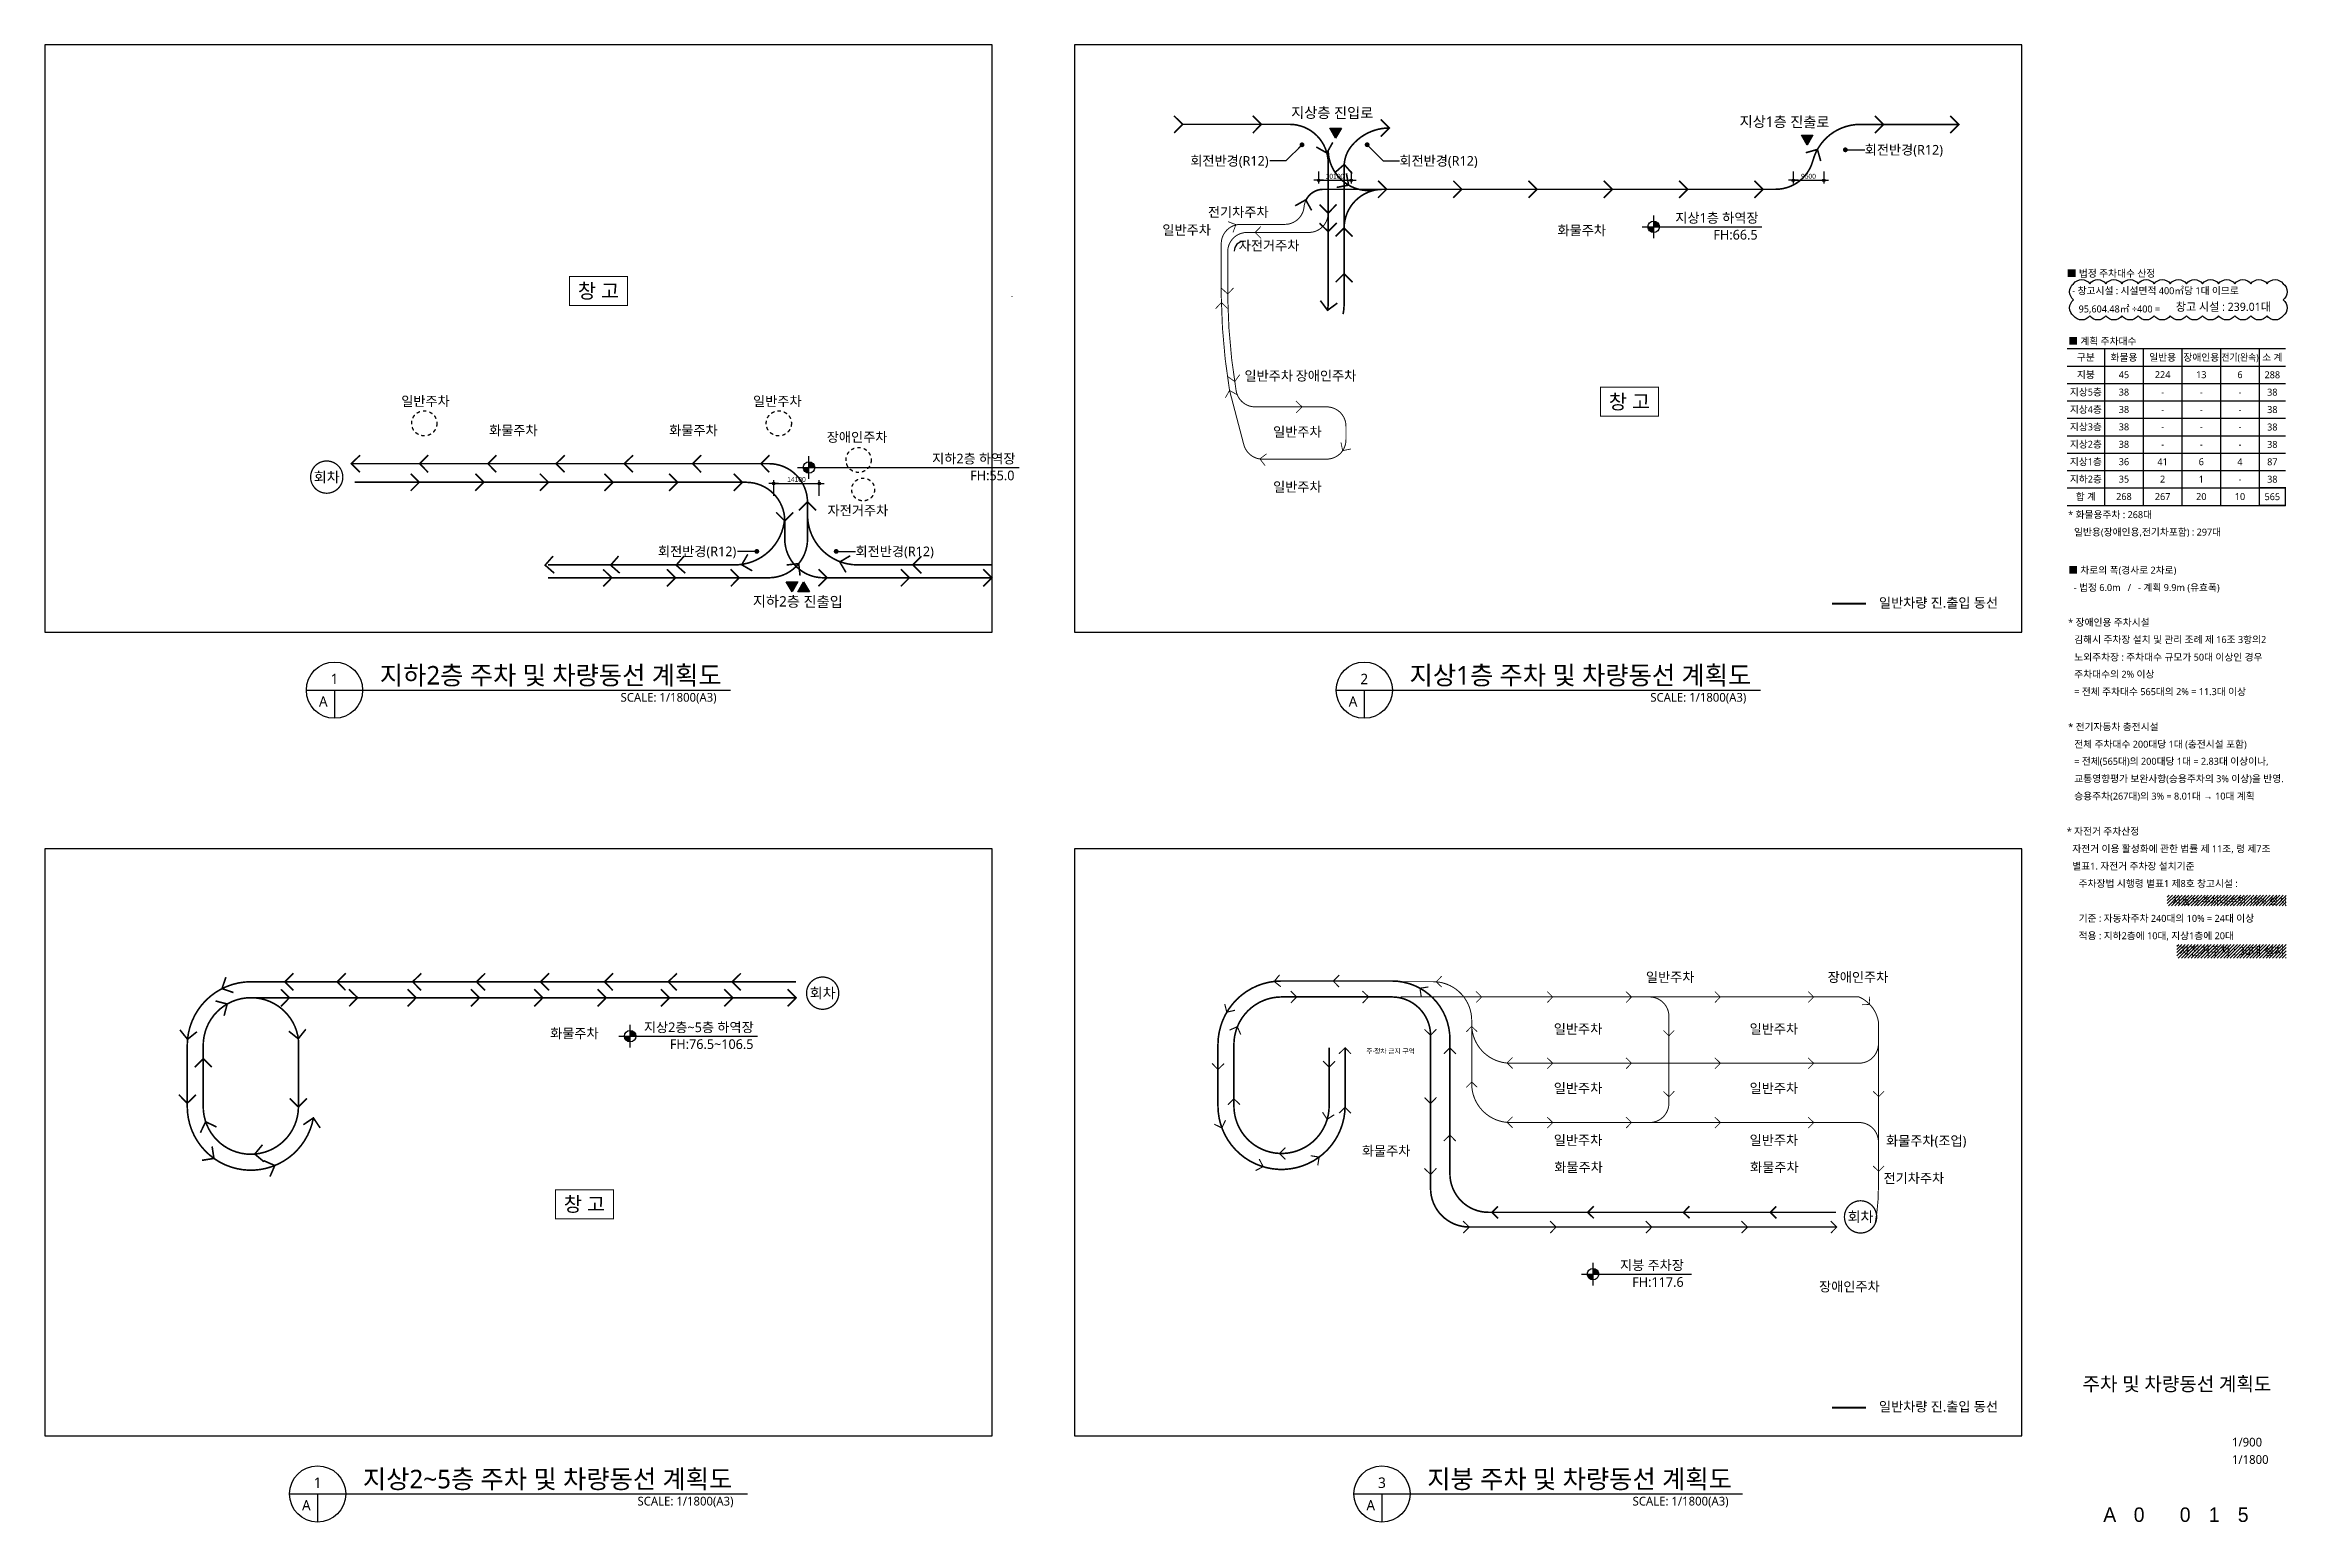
# Model space of a CAD drawing. Header units: millimetres. Extents: x 43288702 to 43984430, y 1459196 to 1917370.
import ezdxf
from ezdxf.enums import TextEntityAlignment as Align

# ---------------------------------------------------------------- set-up
doc = ezdxf.new("R2010")
doc.units = ezdxf.units.MM
doc.header["$LTSCALE"] = 1000
doc.header["$MEASUREMENT"] = 0
doc.header["$PDSIZE"] = -10
for name, pattern in [('DASHED', [0.75, 0.5, -0.25]), ('HID', [2.5, 1.5, -1]), ('HIDDEN', [2, 1, -1])]:
    doc.linetypes.add(name, pattern=pattern)
doc.layers.get('0').update_dxf_attribs({"linetype": 'CONTINUOUS'})
doc.layers.get('Defpoints').update_dxf_attribs({"color": 171, "linetype": 'CONTINUOUS'})
for name, color, linetype in [('254', 254, 'CONTINUOUS'), ('DIM', 7, 'CONTINUOUS'), ('LAND-2', 4, 'CONTINUOUS'), ('NDIM', 7, 'CONTINUOUS'), ('SYM', 7, 'CONTINUOUS'), ('SYMBOL', 7, 'CONTINUOUS'), ('TEXT', 3, 'CONTINUOUS'), ('TEXT(실명)', 3, 'CONTINUOUS'), ('TEXT-2', 7, 'CONTINUOUS'), ('TEXT-TITLE', 6, 'CONTINUOUS'), ('TEXT-기입', 6, 'CONTINUOUS'), ('TEXT-도곽', 7, 'CONTINUOUS'), ('TEXT-주', 2, 'CONTINUOUS'), ('주차계획도-승용', 80, 'DASHED'), ('주차계획도-진입', 10, 'CONTINUOUS'), ('주차계획도-진출', 160, 'CONTINUOUS')]:
    doc.layers.add(name, color=color, linetype=linetype)
doc.layers.add('REV', color=1, linetype='CONTINUOUS', plot=False)
doc.styles.add('CGS', font='cgse', dxfattribs={"bigfont": 'cgs'})
doc.styles.add('궁서체', font='')
doc.styles.add('나눔바른고딕', font='NanumBarunGothic.ttf')
doc.styles.get('궁서체').set_extended_font_data('GungsuhChe')
doc.dimstyles.new('CPDIM1', dxfattribs={"dimtxt": 3, "dimasz": 2.5, "dimexe": 1.25, "dimexo": 5, "dimgap": 1.5, "dimtad": 1, "dimdec": 0, "dimzin": 1, "dimdsep": 46, "dimlunit": 6, "dimtxsty": '궁서체', "dimblk1": 'Z_DOT', "dimblk2": 'Z_DOT', "dimsah": 1, "dimcen": 2.5, "dimadec": 0, "dimazin": 0, "dimtfac": 1, "dimtdec": 0, "dimtix": 1, "dimtmove": 2, "dimatfit": 3, "dimldrblk": 'Z_DOT', "dimfxl": 1, "dimtolj": 1, "dimtzin": 1, "dimarcsym": 0})
doc.dimstyles.new('NDIM 1200', dxfattribs={"dimscale": 500, "dimtxt": 3, "dimasz": 1, "dimexe": 2, "dimexo": 2, "dimgap": 1, "dimtad": 1, "dimdec": 0, "dimdsep": 46, "dimtxsty": 'CGS', "dimblk": 'DOT0', "dimcen": 1, "dimdle": 8, "dimclrd": 2, "dimclre": 2, "dimclrt": 2, "dimadec": 0, "dimazin": 0, "dimtfac": 1, "dimtdec": 0, "dimtix": 1, "dimtmove": 2, "dimatfit": 3, "dimldrblk": 'DOT0', "dimfxl": 1, "dimtolj": 1, "dimtzin": 0, "dimlwd": -1, "dimlwe": -1, "dimarcsym": 0})

# ---------------------------------------------------------------- blocks, each defined once
blk = doc.blocks.new('level')
at = {"layer": 'SYMBOL'}
for p, q in [((-4320, 0), (4320, 0)), ((0, 4320), (0, -4320))]:
    blk.add_line(p, q, dxfattribs=at)
blk.add_circle((0, 0), 2160, dxfattribs=at)
for points in [[(-2160, 0), (0, 2160), (-2127, 381), (-376, 2126)], [(-2127, 381), (-376, 2126), (-2030, 748), (-738, 2029)], [(-2030, 748), (-738, 2029), (-1859, 1104), (-1089, 1863)], [(-1859, 1104), (-1089, 1863), (-1659, 1388), (-1386, 1658)], [(0, -2160), (2160, 0), (381, -2127), (2126, -376)], [(381, -2127), (2126, -376), (748, -2030), (2029, -738)], [(748, -2030), (2029, -738), (1104, -1859), (1863, -1089)], [(1104, -1859), (1863, -1089), (1388, -1659), (1658, -1386)]]:
    blk.add_solid(points, dxfattribs=at)
at = {"layer": 'SYMBOL', "linetype": 'Continuous'}
for points in [[(0, 2160), (-2160, 0), (0, 0)], [(2160, 0), (0, 0), (0, -2160)]]:
    blk.add_solid(points, dxfattribs=at)
blk = doc.blocks.new('note')
at = {"layer": '254'}
h = blk.add_hatch(dxfattribs=at)
h.set_pattern_fill('ANSI31', color=256, scale=225)
h.set_pattern_definition([(45, (-3220556.55, -487626.7), (-505.1394, 505.1394), [])])
h.paths.add_polyline_path([(69226, -207000), (32326, -207000), (32326, -203694), (69226, -203694)])
h = blk.add_hatch(dxfattribs=at)
h.set_pattern_fill('ANSI31', color=256, scale=225)
h.set_pattern_definition([(45, (-3220556.55, -503826.7), (-505.1394, 505.1394), [])])
h.paths.add_polyline_path([(69226, -223200), (35330, -223200), (35330, -218966), (69226, -218966)])
at = {"layer": 'TEXT-도곽'}
for points in [[(1250, -34200), (68950, -34200)], [(12875, -34200), (12875, -82800)], [(24875, -34200), (24875, -82800)], [(36875, -34200), (36875, -82800)], [(48875, -34200), (48875, -82800)], [(60875, -34200), (60875, -82800)], [(1250, -39600), (68950, -39600)], [(1250, -45000), (68950, -45000)], [(1250, -50400), (68950, -50400)], [(1250, -55800), (68950, -55800)], [(1250, -61200), (68950, -61200)], [(1250, -66600), (68950, -66600)], [(1250, -72000), (68950, -72000)], [(1250, -77400), (68950, -77400)], [(1250, -82800), (68950, -82800)]]:
    blk.add_lwpolyline(points, dxfattribs=at)
at = {"layer": 'TEXT-도곽', "const_width": 500}
blk.add_lwpolyline([(60875, -77400), (68950, -77400), (68950, -82800), (60875, -82800)], close=True, dxfattribs=at)
at = {"layer": 'TEXT', "style": '나눔바른고딕'}
for s, p in [('■ 법정 주차대수 산정', (1124, -10855)), ('- 창고시설 : 시설면적 400㎡당 1대 이므로', (2840, -16231)), ('95,604.48㎡ ÷400 =', (4805, -21892)), ('■ 계획 주차대수', (1584, -31867)), ('■ 차로의 폭(경사로 2차로)', (1584, -102892)), ('- 법정 6.0m   /   - 계획 9.9m (유효폭)', (3300, -108292)), ('* 장애인용 주차시설', (1584, -119092)), ('김해시 주차장 설치 및 관리 조례 제 16조 3항의2', (3452, -124411)), ('노외주차장 : 주차대수 규모가 50대 이상인 경우', (3452, -129888)), ('주차대수의 2%%% 이상 ', (3452, -135178)), ('= 전체 주차대수 565대의 2%%% = 11.3대 이상 ', (3452, -140578)), ('* 전기자동차 충전시설', (1584, -151492)), ('전체 주차대수 200대당 1대 (충전시설 포함)', (3452, -156888)), ('교통영향평가 보완사항(승용주차의 3%%% 이상)을 반영.', (3452, -167578)), ('= 전체(565대)의 200대당 1대 = 2.83대 이상이나,', (3452, -162178)), ('승용주차(267대)의 3%%% = 8.01대 → 10대 계획', (3452, -172978)), ('* 자전거 주차산정', (1124, -183892)), ('자전거 이용 활성화에 관한 법률 제 11조, 령 제7조', (2840, -189292)), ('별표1. 자전거 주차장 설치기준', (2862, -194692)), ('주차장법 시행령 별표1 제8호 창고시설 :', (4805, -200092)), ('자동차 주차대수의 10%%% 설치', (33880, -205492)), ('적용 : 지하2층에 10대, 지상1층에 20대', (4805, -216292))]:
    blk.add_text(s, height=2160, dxfattribs=at).set_placement(p, align=Align.MIDDLE_LEFT)
at = {"layer": 'TEXT', "color": 1, "style": '나눔바른고딕'}
for s, height, p in [('창고 시설 : 239.01대', 2520, (34966, -21216)), ('* 화물용주차 : 268대', 2160, (1584, -85684)), ('일반용(장애인용,전기차포함) : 297대', 2160, (3384, -91084)), ('기준 : 자동차주차 240대의 10%%% = 24대 이상', 2160, (4805, -210892))]:
    blk.add_text(s, height=height, dxfattribs=at).set_placement(p, align=Align.MIDDLE_LEFT)
at = {"layer": 'TEXT', "style": '나눔바른고딕'}
for s, p in [('구분', (7063, -36900)), ('지붕', (7063, -42264)), ('화물용', (18875, -36900)), ('일반용', (30875, -36900)), ('장애인용', (42875, -36900)), ('소 계', (64913, -36900)), ('지상5층', (7063, -47664)), ('지상4층', (7063, -53064)), ('지상3층', (7063, -58464)), ('지상2층', (7063, -63864)), ('지상1층', (7063, -69264)), ('지하2층', (7063, -74664)), ('합 계', (7063, -80064))]:
    blk.add_text(s, height=2160, dxfattribs=at).set_placement(p, align=Align.MIDDLE_CENTER)
at = {"layer": 'TEXT', "style": '나눔바른고딕', "oblique": 0.85, "width": 0.9}
blk.add_text('전기(완속)', height=2160, dxfattribs=at).set_placement((54875, -36900), align=Align.MIDDLE_CENTER)
at = {"layer": 'TEXT', "color": 2, "style": '나눔바른고딕'}
blk.add_text('자전거주차 : 30대 설치', height=2520, dxfattribs=at).set_placement((36110, -221016), align=Align.MIDDLE_LEFT)
at = {"layer": 'TEXT-기입', "style": '나눔바른고딕'}
for s, p in [('45', (18875, -42264)), ('224', (30875, -42264)), ('13', (42875, -42264)), ('6', (54875, -42264)), ('288', (64913, -42300)), ('38', (18875, -47664)), ('-', (30875, -47664)), ('-', (42875, -47664)), ('-', (54875, -47664)), ('38', (64913, -47700)), ('38', (18875, -53064)), ('-', (30875, -53064)), ('-', (42875, -53064)), ('-', (54875, -53064)), ('38', (64913, -53100)), ('38', (18875, -58464)), ('-', (30875, -58464)), ('-', (42875, -58464)), ('-', (54875, -58464)), ('38', (64913, -58500)), ('38', (18875, -63864)), ('36', (18875, -69264)), ('41', (30875, -69264)), ('-', (30875, -63864)), ('6', (42875, -69264)), ('-', (42875, -63864)), ('4', (54875, -69264)), ('-', (54875, -63864)), ('38', (64913, -63900)), ('87', (64913, -69300)), ('35', (18875, -74664)), ('2', (30875, -74664)), ('1', (42875, -74664)), ('-', (54875, -74664)), ('38', (64913, -74700)), ('268', (18875, -80064)), ('267', (30875, -80064)), ('20', (42875, -80064)), ('10', (54875, -80064)), ('565', (64913, -80100))]:
    blk.add_text(s, height=2160, dxfattribs=at).set_placement(p, align=Align.MIDDLE_CENTER)
blk = doc.blocks.new('A$C04b5f2bb')
at = {"layer": 'SYM', "ltscale": 10000}
h = blk.add_hatch(color=256, dxfattribs=at)
h.dxf.hatch_style = 1
h.paths.add_polyline_path([(2000, 0), (0, 0), (1000, 1732)])
blk.add_lwpolyline([(2000, 0), (0, 0), (1000, 1732), (2000, 0)], dxfattribs=at)
blk = doc.blocks.new('Z_DOT')
at = {"layer": 'DIM', "color": 0}
for p, q in [((-1, 0), (1, 0)), ((0, -1), (0, 1))]:
    blk.add_line(p, q, dxfattribs=at)
for radius in [0.5, 0.25]:
    blk.add_circle((0, 0), radius, dxfattribs=at)
blk = doc.blocks.new('sdkfljskgdfg')
at = {"layer": '주차계획도-승용', "linetype": 'HIDDEN', "const_width": 300}
for points in [[(44210848, 1628255), (44220848, 1628255, -0.4142136), (44232848, 1616255), (44232848, 1596569)], [(44358005, 1553133, 0.0464389), (44359035, 1564207), (44359035, 1615844, 0.2548661), (44353035, 1623511), (44210848, 1623511)], [(44288035, 1623511, -0.4142136), (44294035, 1617511), (44294035, 1590569, -0.4142136), (44288035, 1584569)], [(44232848, 1614969, 0.4142136), (44244848, 1602969), (44353035, 1602969, 0.4142136), (44359035, 1608969)], [(44232848, 1596569, 0.4142136), (44244848, 1584569), (44353035, 1584569, -0.4142136), (44359035, 1578569)]]:
    blk.add_lwpolyline(points, format="xyb", dxfattribs=at)
at = {"layer": '주차계획도-승용', "linetype": 'ByBlock', "const_width": 240}
for points in [[(44223550, 1626550), (44221834, 1628227), (44223511, 1629944)], [(44234208, 1625188), (44235925, 1623511), (44234247, 1621794)], [(44256270, 1625188), (44257987, 1623511), (44256309, 1621794)], [(44280717, 1625188), (44282433, 1623511), (44280755, 1621794)], [(44308292, 1625188), (44310008, 1623511), (44308331, 1621794)], [(44337236, 1625188), (44338952, 1623511), (44337275, 1621794)], [(44356215, 1623609), (44356345, 1621212), (44353948, 1621083)], [(44231170, 1612686), (44232848, 1614403), (44234564, 1612725)], [(44295713, 1613155), (44294035, 1611439), (44292319, 1613116)], [(44245549, 1601348), (44243833, 1603026), (44245510, 1604742)], [(44256270, 1604647), (44257987, 1602969), (44256309, 1601253)], [(44280717, 1604647), (44282433, 1602969), (44280755, 1601253)], [(44308292, 1604647), (44310008, 1602969), (44308331, 1601253)], [(44337236, 1604647), (44338952, 1602969), (44337275, 1601253)], [(44231170, 1595441), (44232848, 1597157), (44234564, 1595480)], [(44295713, 1594287), (44294035, 1592570), (44292319, 1594248)], [(44360796, 1594287), (44359119, 1592570), (44357402, 1594248)], [(44245549, 1582948), (44243833, 1584626), (44245510, 1586342)], [(44256270, 1586247), (44257987, 1584569), (44256309, 1582853)], [(44280717, 1586247), (44282433, 1584569), (44280755, 1582853)], [(44308292, 1586247), (44310008, 1584569), (44308331, 1582853)], [(44337236, 1586247), (44338952, 1584569), (44337275, 1582853)], [(44360796, 1571130), (44359119, 1569414), (44357402, 1571091)]]:
    blk.add_lwpolyline(points, dxfattribs=at)
at = {"layer": '주차계획도-승용', "linetype": 'HIDDEN'}
blk.add_lwpolyline([(44358359, 1554127), (44358340, 1554051)], dxfattribs=at)
blk = doc.blocks.new('DOT0')
blk.add_line((-3, 0), (3, 0))
at = {"color": 6}
blk.add_circle((0, 0), 0.75, dxfattribs=at)
blk = doc.blocks.new('*D9')
at = {"layer": 'Defpoints', "color": 0, "ltscale": 0.4, "transparency": 16777216}
for p in [(43528970, 1781321), (43514870, 1776465), (43528970, 1776465)]:
    blk.add_point(p, dxfattribs=at)
at = {"layer": 'NDIM', "ltscale": 0.4, "transparency": 16777216}
for p, q in [((43514870, 1777465), (43514870, 1782321)), ((43515370, 1781321), (43528470, 1781321)), ((43528970, 1777465), (43528970, 1782321))]:
    blk.add_line(p, q, dxfattribs=at)
at = {"layer": 'NDIM', "ltscale": 0.4, "transparency": 16777216, "xscale": 500, "yscale": 500, "zscale": 500, "rotation": 180}
blk.add_blockref('DOT0', (43514870, 1781321), dxfattribs=at)
at = {"layer": 'NDIM', "ltscale": 0.4, "transparency": 16777216, "xscale": 500, "yscale": 500, "zscale": 500}
blk.add_blockref('DOT0', (43528970, 1781321), dxfattribs=at)
at = {"layer": 'NDIM', "ltscale": 0.4, "transparency": 16777216, "insert": (43521920, 1782571), "char_height": 1500, "attachment_point": 5, "style": 'CGS'}
blk.add_mtext('\\A1;14100', dxfattribs=at)
blk = doc.blocks.new('*D10')
at = {"layer": 'Defpoints', "color": 0, "ltscale": 0.4, "transparency": 16777216}
for p in [(43683920, 1879115), (43694020, 1879115), (43694020, 1875365)]:
    blk.add_point(p, dxfattribs=at)
at = {"layer": 'NDIM', "ltscale": 0.4, "transparency": 16777216}
for p, q in [((43683920, 1878115), (43683920, 1874365)), ((43684420, 1875365), (43693520, 1875365)), ((43694020, 1878115), (43694020, 1874365))]:
    blk.add_line(p, q, dxfattribs=at)
at = {"layer": 'NDIM', "ltscale": 0.4, "transparency": 16777216, "xscale": 500, "yscale": 500, "zscale": 500, "rotation": 180}
blk.add_blockref('DOT0', (43683920, 1875365), dxfattribs=at)
at = {"layer": 'NDIM', "ltscale": 0.4, "transparency": 16777216, "xscale": 500, "yscale": 500, "zscale": 500}
blk.add_blockref('DOT0', (43694020, 1875365), dxfattribs=at)
at = {"layer": 'NDIM', "ltscale": 0.4, "transparency": 16777216, "insert": (43688970, 1876615), "char_height": 1500, "attachment_point": 5, "style": 'CGS'}
blk.add_mtext('\\A1;10100', dxfattribs=at)
blk = doc.blocks.new('*D11')
at = {"layer": 'Defpoints', "color": 0, "ltscale": 0.4, "transparency": 16777216}
for p in [(43831170, 1879115), (43840670, 1879115), (43840670, 1875365)]:
    blk.add_point(p, dxfattribs=at)
at = {"layer": 'NDIM', "ltscale": 0.4, "transparency": 16777216}
for p, q in [((43831170, 1878115), (43831170, 1874365)), ((43831670, 1875365), (43840170, 1875365)), ((43840670, 1878115), (43840670, 1874365))]:
    blk.add_line(p, q, dxfattribs=at)
at = {"layer": 'NDIM', "ltscale": 0.4, "transparency": 16777216, "xscale": 500, "yscale": 500, "zscale": 500, "rotation": 180}
blk.add_blockref('DOT0', (43831170, 1875365), dxfattribs=at)
at = {"layer": 'NDIM', "ltscale": 0.4, "transparency": 16777216, "xscale": 500, "yscale": 500, "zscale": 500}
blk.add_blockref('DOT0', (43840670, 1875365), dxfattribs=at)
at = {"layer": 'NDIM', "ltscale": 0.4, "transparency": 16777216, "insert": (43835920, 1876615), "char_height": 1500, "attachment_point": 5, "style": 'CGS'}
blk.add_mtext('\\A1;9500', dxfattribs=at)

msp = doc.modelspace()

# ---------------------------------------------------------------- linework, layer by layer
at = {"layer": 'Defpoints', "ltscale": 10000}
for points in [[(43288702.2, 1735227.3), (43582629.8, 1735227.3), (43582629.8, 1917370.1), (43288702.2, 1917370.1)], [(43608202.2, 1735227.3), (43902129.8, 1735227.3), (43902129.8, 1917370.1), (43608202.2, 1917370.1)], [(43288702.2, 1485927.3), (43582629.8, 1485927.3), (43582629.8, 1668070.1), (43288702.2, 1668070.1)], [(43608202.2, 1485927.3), (43902129.8, 1485927.3), (43902129.8, 1668070.1), (43608202.2, 1668070.1)]]:
    msp.add_lwpolyline(points, close=True, dxfattribs=at)
at = {"layer": 'LAND-2', "ltscale": 0.1}
msp.add_arc((43660710.8, 1853393.7), 3000, 90, 180, dxfattribs=at)
at = {"layer": 'REV', "ltscale": 10000}
msp.add_lwpolyline([(43983180.3, 1833298, -0.5), (43978180.3, 1833298, -0.5), (43973180.3, 1833298, -0.5), (43968180.3, 1833298, -0.5), (43963180.3, 1833298, -0.5), (43958180.3, 1833298, -0.5), (43953180.3, 1833298, -0.5), (43948180.3, 1833298, -0.5), (43943180.3, 1833298, -0.5), (43938180.3, 1833298, -0.5), (43933180.3, 1833298, -0.5), (43928180.3, 1833298, -0.5), (43923180.3, 1833298, -0.5), (43918180.3, 1833298, -0.5), (43918180.3, 1838298, -0.5), (43918180.3, 1843298, -0.5), (43923180.3, 1843298, -0.5), (43928180.3, 1843298, -0.5), (43933180.3, 1843298, -0.5), (43938180.3, 1843298, -0.5), (43943180.3, 1843298, -0.5), (43948180.3, 1843298, -0.5), (43953180.3, 1843298, -0.5), (43958180.3, 1843298, -0.5), (43963180.3, 1843298, -0.5), (43968180.3, 1843298, -0.5), (43973180.3, 1843298, -0.5), (43978180.3, 1843298, -0.5), (43983180.3, 1843298, -0.5), (43983180.3, 1838298, -0.5), (43983180.3, 1833298, -2)], format="xyb", dxfattribs=at)
at = {"layer": 'SYM'}
for p, q in [((43369856.9, 1717227.3), (43501475.1, 1717227.3)), ((43378584.1, 1717227.3), (43378584.1, 1708500)), ((43689356.9, 1717227.3), (43820975.1, 1717227.3)), ((43698084.1, 1717227.3), (43698084.1, 1708500)), ((43364606.9, 1467927.3), (43506725.1, 1467927.3)), ((43373334.1, 1467927.3), (43373334.1, 1459200)), ((43694856.9, 1467927.3), (43815475.1, 1467927.3)), ((43703584.1, 1467927.3), (43703584.1, 1459200))]:
    msp.add_line(p, q, dxfattribs=at)
for centre in [(43378584.1, 1717227.3), (43698084.1, 1717227.3), (43373334.1, 1467927.3), (43703584.1, 1467927.3)]:
    msp.add_circle(centre, 8727.3, dxfattribs=at)
at = {"layer": 'SYMBOL'}
for points in [[(43791420.4, 1860935.6), (43821400.1, 1860935.6)], [(43529330.6, 1786280.2), (43591058.3, 1786280.2)], [(43473852.7, 1609904.9), (43509832.5, 1609904.9)], [(43772608.4, 1536123.2), (43799614.1, 1536123.2)]]:
    msp.add_lwpolyline(points, dxfattribs=at)
at = {"layer": 'TEXT-2', "linetype": 'HIDDEN'}
for centre, radius in [((43406424.2, 1799981.2), 3898.5), ((43516437.7, 1799981.2), 3898.5), ((43541185.5, 1788632.1), 3898.5), ((43542606.1, 1779472.2), 3536)]:
    msp.add_circle(centre, radius, dxfattribs=at)
at = {"layer": 'TEXT-주', "const_width": 300}
for points in [[(43451488.8, 1836533.5), (43469488.8, 1836533.5), (43469488.8, 1845533.5), (43451488.8, 1845533.5)], [(43771361.6, 1802171.1), (43789361.6, 1802171.1), (43789361.6, 1811171.1), (43771361.6, 1811171.1)], [(43447118.5, 1553302.9), (43465118.5, 1553302.9), (43465118.5, 1562302.9), (43447118.5, 1562302.9)]]:
    msp.add_lwpolyline(points, close=True, dxfattribs=at)
at = {"layer": 'TEXT-주', "linetype": 'HIDDEN', "const_width": 400}
for points in [[(43381157.4, 1783313.3, -1), (43371157.4, 1783313.3, -1)], [(43535039, 1623260.1, -1), (43525039, 1623260.1, -1)], [(43857069.9, 1553863.3, -1), (43847069.9, 1553863.3, -1)]]:
    msp.add_lwpolyline(points, format="xyb", close=True, dxfattribs=at)
at = {"layer": '주차계획도-승용', "linetype": 'HIDDEN', "const_width": 300}
for points in [[(43656282.5, 1810192.3, -0.03766084), (43653711.3, 1839314.8, -0.00319357), (43653710.8, 1839391.5), (43653710.8, 1855694.1, -0.41421356), (43659710.8, 1861694.1), (43673433.1, 1861694.1, 0.38700399), (43679406.7, 1867132.2, -0.08926902), (43679977.5, 1869179.7, -0.08926902)], [(43658326.8, 1810090.2, -0.03820746), (43655711.3, 1839327.2, -0.00321067), (43655710.8, 1839404.3), (43655710.8, 1853194.1, -0.41421356), (43661710.8, 1859194.1), (43680885.8, 1859194.1, 0.01650547), (43681281.6, 1859207.2, 0.39500751), (43686885.8, 1865194.1)], [(43660647.1, 1793610.9), (43660712.5, 1793362.4, 0.34068483), (43666514.9, 1788889.7), (43686410.8, 1788889.7, 0.41421356), (43692410.8, 1794889.7), (43692410.8, 1799089.3, 0.41421356), (43686410.8, 1805089.3), (43664243, 1805089.3, -0.36602331), (43658326.8, 1810090.2)]]:
    msp.add_lwpolyline(points, format="xyb", dxfattribs=at)
at = {"layer": '주차계획도-승용', "linetype": 'ByBlock', "const_width": 240}
for points in [[(43657339.7, 1859165.1), (43658251.9, 1861626.5), (43655790.5, 1862538.8)], [(43666080.4, 1857343.1), (43664203.1, 1859177.9), (43666037.9, 1861055.2)], [(43655649.8, 1835639.9), (43653741.8, 1837442.7), (43651939, 1835534.8)], [(43657521.9, 1841989.6), (43655715, 1840085.5), (43653810.9, 1841892.5)], [(43654986, 1807909.8), (43656282.5, 1810192.3), (43658565, 1808895.8)], [(43659428.5, 1815068.1), (43657896, 1812936.9), (43655764.8, 1814469.5)], [(43676896.4, 1806924.1), (43678773.7, 1805089.3), (43676938.9, 1803212)], [(43667320.5, 1786873.5), (43665707.2, 1788944.3), (43667778, 1790557.5)], [(43693942.7, 1792036), (43691369.6, 1791516.8), (43690850.4, 1794089.9)]]:
    msp.add_lwpolyline(points, dxfattribs=at)
at = {"layer": '주차계획도-승용', "linetype": 'HIDDEN'}
for points, const_width in [([(43656282.5, 1810192.3), (43660647.1, 1793610.9)], 300), ([(43843222.4, 1744037.9), (43853724.3, 1744037.9)], 600), ([(43843222.4, 1494737.9), (43853724.3, 1494737.9)], 600)]:
    msp.add_lwpolyline(points, dxfattribs=dict(at, const_width=const_width))
at = {"layer": '주차계획도-진입', "linetype": 'HID', "ltscale": 5}
for points, const_width in [([(43639048.7, 1895349.2), (43641730.5, 1892728.1), (43639109.4, 1890046.3)], 500), ([(43663473.8, 1895349.2), (43666155.7, 1892728.1), (43663534.6, 1890046.3)], 500), ([(43688307.7, 1887117.3), (43686473.6, 1883846.4), (43683202.7, 1885680.6)], 500), ([(43692530.7, 1877546.4), (43693228.1, 1873861.8), (43689543.5, 1873164.4)], 500), ([(43689506.9, 1867876), (43686885.8, 1865194.1), (43684203.9, 1867815.2)], 500), ([(43689506.9, 1862139.3), (43686885.8, 1859457.4), (43684203.9, 1862078.5)], 500), ([(43689712.2, 1837277.6), (43686701.4, 1835042), (43684465.8, 1838052.8)], 500), ([(43386492.7, 1790103.5), (43383810.8, 1787482.4), (43386431.9, 1784800.5)], 500), ([(43407669.4, 1790103.5), (43404987.5, 1787482.4), (43407608.6, 1784800.5)], 500), ([(43428846.1, 1790103.5), (43426164.2, 1787482.4), (43428785.3, 1784800.5)], 500), ([(43450022.8, 1790103.5), (43447341, 1787482.4), (43449962.1, 1784800.5)], 500), ([(43471199.5, 1790103.5), (43468517.7, 1787482.4), (43471138.8, 1784800.5)], 500), ([(43492376.3, 1790103.5), (43489694.4, 1787482.4), (43492315.5, 1784800.5)], 500), ([(43513553, 1790103.5), (43510871.1, 1787482.4), (43513492.2, 1784800.5)], 500), ([(43527987.4, 1772967.5), (43525335.8, 1775619.1), (43522684.1, 1772967.5)], 500), ([(43461909.6, 1754711.4), (43464591.5, 1752090.3), (43461970.4, 1749408.4)], 500), ([(43481690.3, 1754711.4), (43484372.1, 1752090.3), (43481751, 1749408.4)], 500), ([(43501470.9, 1754711.4), (43504152.8, 1752090.3), (43501531.7, 1749408.4)], 500), ([(43518881, 1756064.9), (43522608.6, 1756473.6), (43523017.3, 1752745.9)], 500), ([(43538573.3, 1758911.8), (43535345.6, 1757002.7), (43537254.6, 1753775)], 500), ([(43560683.3, 1758742), (43558031.6, 1756090.3), (43560683.3, 1753438.7)], 500), ([(43341645.4, 1620837.8), (43345274.8, 1619894.2), (43344331.2, 1616264.9)], 500), ([(43361905.1, 1624465.2), (43364587, 1621844.1), (43361965.9, 1619162.3)], 500), ([(43383058.1, 1624465.2), (43385739.9, 1621844.1), (43383118.9, 1619162.3)], 500), ([(43401211.1, 1624465.2), (43403892.9, 1621844.1), (43401271.8, 1619162.3)], 500), ([(43420864, 1624465.2), (43423545.9, 1621844.1), (43420924.8, 1619162.3)], 500), ([(43440517, 1624465.2), (43443198.9, 1621844.1), (43440577.8, 1619162.3)], 500), ([(43460170, 1624465.2), (43462851.9, 1621844.1), (43460230.8, 1619162.3)], 500), ([(43479823, 1624465.2), (43482504.8, 1621844.1), (43479883.7, 1619162.3)], 500), ([(43499476, 1624465.2), (43502157.8, 1621844.1), (43499536.7, 1619162.3)], 500), ([(43519128.9, 1624465.2), (43521810.8, 1621844.1), (43519189.7, 1619162.3)], 500), ([(43675254.9, 1623918.8), (43677132.2, 1622084.1), (43675297.4, 1620206.8)], 350), ([(43697524.6, 1623918.8), (43699401.9, 1622084.1), (43697567.2, 1620206.8)], 350), ([(43369663.9, 1612052.7), (43367332.4, 1609115.6), (43364395.3, 1611447.1)], 500), ([(43656290.5, 1611798.1), (43658694.3, 1612852.9), (43659749, 1610449.1)], 350), ([(43720488, 1612067.6), (43718653.2, 1610190.3), (43716775.9, 1612025)], 350), ([(43335214.7, 1600266), (43337835.8, 1602947.8), (43340517.7, 1600326.8)], 500), ([(43685349.1, 1602186.4), (43687183.9, 1600309.1), (43689061.2, 1602143.8)], 350), ([(43370006.6, 1590646.5), (43367385.4, 1587964.7), (43364703.6, 1590585.9)], 500), ([(43655799.2, 1588630.6), (43657633.9, 1590507.9), (43659511.2, 1588673.2)], 350), ([(43685138.5, 1586321.5), (43686579.8, 1584127.5), (43688773.7, 1585568.9)], 350), ([(43720488, 1590935.4), (43718653.2, 1589058.1), (43716775.9, 1590892.8)], 350), ([(43336966.6, 1580002.2), (43338600.5, 1583377.5), (43341975.8, 1581743.7)], 500), ([(43356716.8, 1570953.1), (43353828.1, 1573344.3), (43356219.3, 1576233)], 500), ([(43673644.9, 1575380.4), (43671767.6, 1573545.7), (43673602.4, 1571668.4)], 350), ([(43720488, 1568935.4), (43718653.2, 1567058.1), (43716775.9, 1568892.8)], 350), ([(43728776.4, 1552559.3), (43730653.7, 1550724.5), (43728818.9, 1548847.2)], 350), ([(43755725.3, 1552559.3), (43757602.6, 1550724.5), (43755767.8, 1548847.2)], 350), ([(43785424, 1552559.3), (43787301.3, 1550724.5), (43785466.6, 1548847.2)], 350), ([(43815122.8, 1552559.3), (43817000.1, 1550724.5), (43815165.3, 1548847.2)], 350), ([(43842805, 1552559.3), (43844682.3, 1550724.5), (43842847.5, 1548847.2)], 350)]:
    msp.add_lwpolyline(points, dxfattribs=dict(at, const_width=const_width))
at = {"layer": '주차계획도-진입', "linetype": 'HID', "ltscale": 5, "const_width": 500}
for points in [[(43686701.4, 1835042, 0.03956101), (43686885.8, 1837369.1), (43686885.8, 1880728.1, 0.41421356), (43674885.8, 1892728.1), (43641730.5, 1892728.1)], [(43701024.5, 1872236.4, -0.4409116), (43686885.8, 1884570.3)], [(43525335, 1775619.1, 0.41086139), (43513335.8, 1787481.6), (43383810.8, 1787481.6)], [(43444810.8, 1752090.3), (43513335.8, 1752090.3, 0.41421356), (43525335.8, 1764090.3), (43525335.8, 1775481.6, 0.00286465), (43525335, 1775619.1, 0.00286465)], [(43582520.7, 1756090.3), (43540860.8, 1756090.3, -0.00000001), (43540860.8, 1756090.3, -0.41421355), (43525335.8, 1771615.3), (43525335.8, 1773910.7)], [(43367385.4, 1587964.7, -0.99647318), (43337835.8, 1588069.1), (43337835.8, 1607069.1, -0.41421356), (43352610.8, 1621844.1), (43521810.8, 1621844.1)], [(43367385.4, 1587964.7), (43367385.4, 1608087.2, 0.05376906), (43367155.5, 1610219.4, 0.35259865), (43352719.9, 1621844.1)]]:
    msp.add_lwpolyline(points, format="xyb", dxfattribs=at)
at = {"layer": '주차계획도-진입', "ltscale": 10000, "const_width": 500}
msp.add_lwpolyline([(43844410.1, 1550724.5), (43730653.7, 1550724.5, -0.41421356), (43718653.7, 1562724.5), (43718653.7, 1610084.1, 0.41421356), (43706653.7, 1622084.1), (43672408.9, 1622084.1, 0.41421356), (43657633.9, 1607309.1), (43657633.9, 1588309.1, 1.00000059), (43687183.9, 1588309.1), (43687183.9, 1606309.1)], format="xyb", dxfattribs=at)
at = {"layer": '주차계획도-진입', "linetype": 'HID', "ltscale": 5}
msp.add_arc((43594760.6, 1839404.3), 6000, 180, 180.735828, dxfattribs=at)
at = {"layer": '주차계획도-진출', "ltscale": 0.1, "const_width": 500}
for points in [[(43691522.3, 1833866.5, 0.04465981), (43691835.8, 1837369.1), (43691835.8, 1860570.3, -0.41421356), (43703835.8, 1872570.3), (43825691.4, 1872570.3, 0.33962018), (43837284.3, 1881471.4, -0.33978805), (43851911.7, 1892695.3), (43882553.2, 1892695.3)], [(43705870.7, 1891592.5, 0.22954539), (43693990.5, 1885843.8, 0.16878907), (43691835.8, 1879643), (43691835.8, 1860570.3)], [(43679977.5, 1869179.7, -0.28779248), (43685380.4, 1872570.3), (43703835.8, 1872570.3)], [(43384810.8, 1781706.6), (43506285.8, 1781706.6, -0.41421356), (43518285.8, 1769706.6)], [(43444810.8, 1756090.3), (43502760.8, 1756090.3), (43502760.8, 1756090.3, 0.39516366), (43518252.5, 1770599.5, 0.39516366)], [(43518285.8, 1769706.6), (43518285.8, 1764090.3, 0.41421356), (43530285.8, 1752090.3), (43582520.7, 1752090.3)], [(43372022.3, 1584566.5, -0.91449929), (43332885.8, 1588069.1), (43332885.8, 1607069.1, -0.41421356), (43352610.8, 1626794.1), (43521810.8, 1626794.1)], [(43692133.9, 1606309.1), (43692133.9, 1588309.1, -1.00000048), (43652683.9, 1588309.1), (43652683.9, 1607309.1, -0.41421356), (43672408.9, 1627034.1), (43706653.7, 1627034.1, -0.41421356), (43724653.7, 1609034.1), (43724653.7, 1567285.6, 0.41421356), (43736653.7, 1555285.6), (43844410.1, 1555285.6)]]:
    msp.add_lwpolyline(points, format="xyb", dxfattribs=at)
at = {"layer": '주차계획도-진출', "ltscale": 0.1}
for points, const_width in [([(43703217.5, 1888942.4), (43705870.7, 1891592.5), (43703220.7, 1894245.7)], 500), ([(43856540.6, 1890043.6), (43859192.3, 1892695.3), (43856540.6, 1895346.9)], 500), ([(43879901.6, 1890043.6), (43882553.2, 1892695.3), (43879901.6, 1895346.9)], 500), ([(43694333.7, 1877464), (43691856, 1880278.9), (43689041.1, 1877801.3)], 500), ([(43839711.4, 1881326), (43838687, 1884933.4), (43835079.6, 1883908.9)], 500), ([(43702333.9, 1869918.7), (43704985.6, 1872570.3), (43702333.9, 1875222)], 500), ([(43725694.9, 1869918.7), (43728346.5, 1872570.3), (43725694.9, 1875222)], 500), ([(43749055.9, 1869918.7), (43751707.5, 1872570.3), (43749055.9, 1875222)], 500), ([(43772416.8, 1869918.7), (43775068.5, 1872570.3), (43772416.8, 1875222)], 500), ([(43795777.8, 1869918.7), (43798429.4, 1872570.3), (43795777.8, 1875222)], 500), ([(43819138.7, 1869918.7), (43821790.4, 1872570.3), (43819138.7, 1875222)], 500), ([(43681751.1, 1866026.8), (43679912.5, 1869295.2), (43676644.2, 1867456.6)], 500), ([(43694487.4, 1857918.7), (43691835.8, 1860570.3), (43689184.1, 1857918.7)], 500), ([(43694487.4, 1843747.5), (43691835.8, 1846399.2), (43689184.1, 1843747.5)], 500), ([(43402205.5, 1779055), (43404857.2, 1781706.6), (43402205.5, 1784358.3)], 500), ([(43422251.9, 1779055), (43424903.5, 1781706.6), (43422251.9, 1784358.3)], 500), ([(43442298.2, 1779055), (43444949.9, 1781706.6), (43442298.2, 1784358.3)], 500), ([(43462344.6, 1779055), (43464996.3, 1781706.6), (43462344.6, 1784358.3)], 500), ([(43482391, 1779055), (43485042.6, 1781706.6), (43482391, 1784358.3)], 500), ([(43502437.3, 1779055), (43505089, 1781706.6), (43502437.3, 1784358.3)], 500), ([(43515634.1, 1772358.3), (43518285.8, 1769706.6), (43520937.4, 1772358.3)], 500), ([(43446394.4, 1758818.2), (43443922, 1755998.7), (43446741.4, 1753526.2)], 500), ([(43466724.5, 1758818.2), (43464252, 1755998.7), (43467071.5, 1753526.2)], 500), ([(43487054.5, 1758818.2), (43484582, 1755998.7), (43487401.5, 1753526.2)], 500), ([(43506804.1, 1759370.9), (43504927.5, 1756124.2), (43508174.1, 1754247.6)], 500), ([(43528735.2, 1749438.7), (43531386.9, 1752090.3), (43528735.2, 1754742)], 500), ([(43554302.1, 1749438.7), (43556953.8, 1752090.3), (43554302.1, 1754742)], 500), ([(43579869, 1749438.7), (43582520.7, 1752090.3), (43579869, 1754742)], 500), ([(43344875.1, 1628204.4), (43343672.2, 1624652.6), (43347224.1, 1623449.6)], 500), ([(43365846.6, 1629415.2), (43363164.8, 1626794.1), (43365785.9, 1624112.3)], 500), ([(43382067.7, 1629415.2), (43379385.8, 1626794.1), (43382006.9, 1624112.3)], 500), ([(43405508.1, 1629415.2), (43402826.3, 1626794.1), (43405447.4, 1624112.3)], 500), ([(43425338.9, 1629415.2), (43422657, 1626794.1), (43425278.1, 1624112.3)], 500), ([(43445169.6, 1629415.2), (43442487.8, 1626794.1), (43445108.9, 1624112.3)], 500), ([(43465000.4, 1629415.2), (43462318.5, 1626794.1), (43464939.6, 1624112.3)], 500), ([(43484831.1, 1629415.2), (43482149.3, 1626794.1), (43484770.4, 1624112.3)], 500), ([(43504661.9, 1629415.2), (43501980, 1626794.1), (43504601.1, 1624112.3)], 500), ([(43671805.4, 1628937.1), (43670145.5, 1626903.6), (43672179, 1625243.7)], 350), ([(43690319.8, 1628868.8), (43688442.5, 1627034.1), (43690277.2, 1625156.8)], 350), ([(43717959.9, 1625173.7), (43715363.7, 1624786.4), (43715751, 1622190.1)], 350), ([(43654805.3, 1619889.5), (43655430.7, 1617340.1), (43657980.1, 1617965.4)], 350), ([(43330620.5, 1611861.4), (43332975, 1608942.7), (43335893.7, 1611297.2)], 500), ([(43650849.1, 1601459.4), (43652683.9, 1599582.1), (43654561.2, 1601416.8)], 350), ([(43693968.6, 1604431.8), (43692133.9, 1606309.1), (43690256.6, 1604474.3)], 350), ([(43726488.5, 1604431.8), (43724653.7, 1606309.1), (43722776.4, 1604474.3)], 350), ([(43330264.7, 1591796.6), (43332885.8, 1589114.8), (43335567.7, 1591735.9)], 500), ([(43693963.8, 1585994.9), (43692129, 1587872.2), (43690251.7, 1586037.4)], 350), ([(43374125.5, 1581461.8), (43372022.3, 1584566.5), (43368917.6, 1582463.3)], 500), ([(43651533, 1582604.1), (43653904.3, 1581478.4), (43655030.1, 1583849.7)], 350), ([(43726488.5, 1577381), (43724653.7, 1579258.3), (43722776.4, 1577423.6)], 350), ([(43337470.1, 1571416.8), (43341174.8, 1571997.6), (43340594.1, 1575702.3)], 500), ([(43683650.9, 1569816.8), (43684078.8, 1572406.6), (43681489, 1572834.6)], 350), ([(43358559.1, 1566362.9), (43360053.7, 1569802.2), (43356614.4, 1571296.8)], 500), ([(43664383.2, 1568241.9), (43666709.3, 1569458.5), (43665492.7, 1571784.5)], 350), ([(43739607.6, 1553431.2), (43737730.3, 1555266), (43739565, 1557143.3)], 500), ([(43769306.3, 1553431.2), (43767429, 1555266), (43769263.8, 1557143.3)], 500), ([(43799005.1, 1553431.2), (43797127.8, 1555266), (43798962.6, 1557143.3)], 500), ([(43825954, 1553431.2), (43824076.7, 1555266), (43825911.4, 1557143.3)], 500)]:
    msp.add_lwpolyline(points, dxfattribs=dict(at, const_width=const_width))

# ---------------------------------------------------------------- block references
at = {"ltscale": 10000, "xscale": 1.8, "yscale": 1.8, "zscale": 1.8}
for p, rotation in [((43687369, 1891519.1), 299.9999999999895), ((43833710.8, 1889334), 299.9999999999895), ((43518727.1, 1750842.4), 299.9999999999895), ((43525927.1, 1747724.7), 119.9999999999844)]:
    msp.add_blockref('A$C04b5f2bb', p, dxfattribs=dict(at, rotation=rotation))
msp.add_blockref('note', (43914916, 1857348.7))
at = {"ltscale": 10000}
msp.add_blockref('sdkfljskgdfg', (-501428, -1435), dxfattribs=at)
at = {"layer": 'SYMBOL', "xscale": 0.820312500095497, "yscale": 0.820312500095497, "zscale": 0.820312500095497, "rotation": 90}
for p in [(43787876.6, 1860935.6), (43525786.9, 1786280.2), (43470309, 1609904.9), (43769064.7, 1536123.2)]:
    msp.add_blockref('level', p, dxfattribs=at)

# ---------------------------------------------------------------- texts
at = {"layer": 'SYMBOL', "color": 3, "style": '나눔바른고딕'}
for s, p in [('FH:66.5', (43820135.6, 1856982)), ('FH:55.0', (43589545.9, 1782326.6)), ('FH:76.5~106.5', (43508568, 1605951.3)), ('FH:117.6', (43797181.2, 1532169.6))]:
    msp.add_text(s, height=3000, dxfattribs=at).set_placement(p, align=Align.RIGHT)
at = {"layer": 'TEXT', "style": '나눔바른고딕'}
for s, p in [('지하2층 주차 및 차량동선 계획도', (43392618.3, 1718972.7)), ('지상1층 주차 및 차량동선 계획도', (43712118.3, 1718972.7)), ('지상2~5층 주차 및 차량동선 계획도', (43387368.3, 1469672.7)), ('지붕 주차 및 차량동선 계획도', (43717618.3, 1469672.7))]:
    msp.add_text(s, height=5760, dxfattribs=at).set_placement(p)
for s, p in [('1', (43378584.1, 1720718.2)), ('2', (43698084.1, 1720718.2)), ('A', (43375093.2, 1713736.3)), ('A', (43694593.2, 1713736.3)), ('1', (43373334.1, 1471418.2)), ('3', (43703584.1, 1471418.2)), ('A', (43369843.2, 1464436.3)), ('A', (43700093.2, 1464436.3))]:
    msp.add_text(s, height=3240, dxfattribs=at).set_placement(p, align=Align.MIDDLE)
for p in [(43497123.6, 1716354.5), (43816623.6, 1716354.5), (43502373.6, 1467054.5), (43811123.6, 1467054.5)]:
    msp.add_text('SCALE: 1/1800(A3)', height=2700, dxfattribs=at).set_placement(p, align=Align.TOP_RIGHT)
at = {"layer": 'TEXT(실명)', "style": '나눔바른고딕'}
for s, p in [('지상층 진입로', (43688130.2, 1896311.4)), ('지상1층 진출로', (43828492.8, 1893506.9)), ('지하2층 진출입', (43522327.1, 1744724.7))]:
    msp.add_text(s, height=3240, rotation=359.6352925, dxfattribs=at).set_placement(p, align=Align.MIDDLE_CENTER)
for s, p in [('지상1층 하역장', (43794587.7, 1862201.5)), ('지하2층 하역장', (43563997.9, 1787546.1))]:
    msp.add_text(s, height=3000, dxfattribs=at).set_placement(p)
for s, p in [('지상2층~5층 하역장', (43508646.9, 1612670.8)), ('지붕 주차장', (43797260.2, 1538889.1))]:
    msp.add_text(s, height=3000, dxfattribs=at).set_placement(p, align=Align.MIDDLE_RIGHT)
at = {"layer": 'TEXT-2', "ltscale": 0.1, "style": '나눔바른고딕'}
for p in [(43853357.8, 1884825.5), (43708974.1, 1881384.5), (43540237.4, 1760265.6)]:
    msp.add_text('회전반경(R12)', height=3000, dxfattribs=at).set_placement(p, align=Align.MIDDLE_LEFT)
for p in [(43668392.3, 1881384.5), (43503228.6, 1760265.6)]:
    msp.add_text('회전반경(R12)', height=3000, dxfattribs=at).set_placement(p, align=Align.MIDDLE_RIGHT)
for s, height, p in [('전기차주차', 3000, (43658983.3, 1865512.4)), ('일반주차', 3000, (43642966.7, 1859974.5)), ('화물주차', 3000, (43765562.4, 1859842.8)), ('자전거주차', 3000, (43668547.5, 1855117)), ('일반주차', 3000, (43668439.3, 1814702)), ('장애인주차', 3000, (43686213.8, 1814744.7)), ('일반주차', 3000, (43406797.6, 1806855.8)), ('일반주차', 3000, (43515972.5, 1806855.8)), ('화물주차', 3000, (43434080.2, 1797788.2)), ('화물주차', 3000, (43489950.3, 1797788.2)), ('장애인주차', 3000, (43540728.2, 1795734.6)), ('일반주차', 3000, (43677322.8, 1797344.2)), ('일반주차', 3000, (43677322.8, 1780275.8)), ('자전거주차', 3000, (43540969.8, 1772940.3)), ('일반차량 진.출입 동선', 3000, (43876243.9, 1744327.3)), ('일반주차', 3000, (43792996.9, 1628229.1)), ('장애인주차', 3000, (43851262.5, 1628229.1)), ('화물주차', 3000, (43453006.5, 1610792.8)), ('일반주차', 3000, (43764410.8, 1612169.1)), ('일반주차', 3000, (43825160.8, 1612169.1)), ('주·정차 금지 구역', 1500, (43706227.2, 1605256.4)), ('일반주차', 3000, (43764410.8, 1593769.1)), ('일반주차', 3000, (43825160.8, 1593769.1)), ('일반주차', 3000, (43764410.8, 1577667.8)), ('일반주차', 3000, (43825160.8, 1577667.8)), ('화물주차(조업)', 3000, (43872438.2, 1577462.8)), ('화물주차', 3000, (43704876.9, 1574336)), ('화물주차', 3000, (43764576, 1569263.3)), ('화물주차', 3000, (43825326, 1569263.3)), ('전기차주차', 3000, (43868593.3, 1565856.4)), ('장애인주차', 3000, (43848609.7, 1532245.5)), ('일반차량 진.출입 동선', 3000, (43876243.9, 1495027.3))]:
    msp.add_text(s, height=height, dxfattribs=at).set_placement(p, align=Align.MIDDLE_CENTER)
at = {"layer": 'TEXT-TITLE', "style": '나눔바른고딕'}
msp.add_text('주차 및 차량동선 계획도', height=4320, dxfattribs=at).set_placement((43950234.2, 1499896.9), align=Align.CENTER)
at = {"layer": 'TEXT-기입', "style": '나눔바른고딕'}
for s, p in [('1/900', (43967299.3, 1481849.6)), ('1/1800', (43967299.3, 1476449.6))]:
    msp.add_text(s, height=2700, dxfattribs=at).set_placement(p, align=Align.BOTTOM_LEFT)
at = {"layer": 'TEXT-기입', "style": 'CGS'}
for s, p in [('A', (43929385.8, 1461509.6)), ('0', (43938498.9, 1461509.6)), ('0', (43952785.8, 1461509.6)), ('1', (43961785.8, 1461509.6)), ('5', (43970785.8, 1461509.6))]:
    msp.add_text(s, height=4500, dxfattribs=at).set_placement(p, align=Align.MIDDLE_CENTER)
at = {"layer": 'TEXT-주', "style": '나눔바른고딕'}
for p in [(43460488.8, 1841033.5), (43780361.6, 1806671.1), (43456118.5, 1557802.9)]:
    msp.add_text('창 고', height=4500, dxfattribs=at).set_placement(p, align=Align.MIDDLE_CENTER)
at = {"layer": 'TEXT-주', "linetype": 'HIDDEN', "ltscale": 5, "style": '나눔바른고딕'}
for p in [(43376157.4, 1783313.3), (43530039, 1623260.1), (43852069.9, 1553863.3)]:
    msp.add_text('회차', height=3200, dxfattribs=at).set_placement(p, align=Align.MIDDLE_CENTER)

# ---------------------------------------------------------------- dimensions: what is measured, and where the dimension line sits
at = {"layer": 'NDIM', "ltscale": 0.4}
for base, p1, p2, picture, middle in [((43694019.9, 1875364.7), (43683919.9, 1879114.7), (43694019.9, 1879114.7), '*D10', (43688969.9, 1876614.7)), ((43840669.9, 1875364.7), (43831169.9, 1879114.7), (43840669.9, 1879114.7), '*D11', (43835919.9, 1876614.7)), ((43528969.9, 1781321.3), (43514869.9, 1776464.7), (43528969.9, 1776464.7), '*D9', (43521919.9, 1782571.3))]:
    dim = msp.add_linear_dim(base=base, p1=p1, p2=p2, dimstyle='NDIM 1200', override={"dimclrd": 256, "dimclre": 256, "dimclrt": 256}, dxfattribs=at)
    dim.commit()
    dim.dimension.update_dxf_attribs({"geometry": picture, "text_midpoint": middle})

# ---------------------------------------------------------------- leaders
at = {"layer": 'SYMBOL'}
for points in [[(43678764.3, 1886384.5), (43673764.3, 1881384.5), (43668764.3, 1881384.5)], [(43698974.1, 1886384.5), (43703974.1, 1881384.5), (43708974.1, 1881384.5)], [(43847357.8, 1884825.5), (43853357.8, 1884825.5)], [(43509600.6, 1760265.6), (43503600.6, 1760265.6)], [(43534237.4, 1760265.6), (43540237.4, 1760265.6)]]:
    msp.add_leader(points, dimstyle='CPDIM1', override={"dimscale": 1000, "dimasz": 1.5, "dimgap": 1, "dimtad": 0, "dimzin": 0, "dimldrblk": 'Dot'}, dxfattribs=at)

doc.saveas('drawing.dxf')
